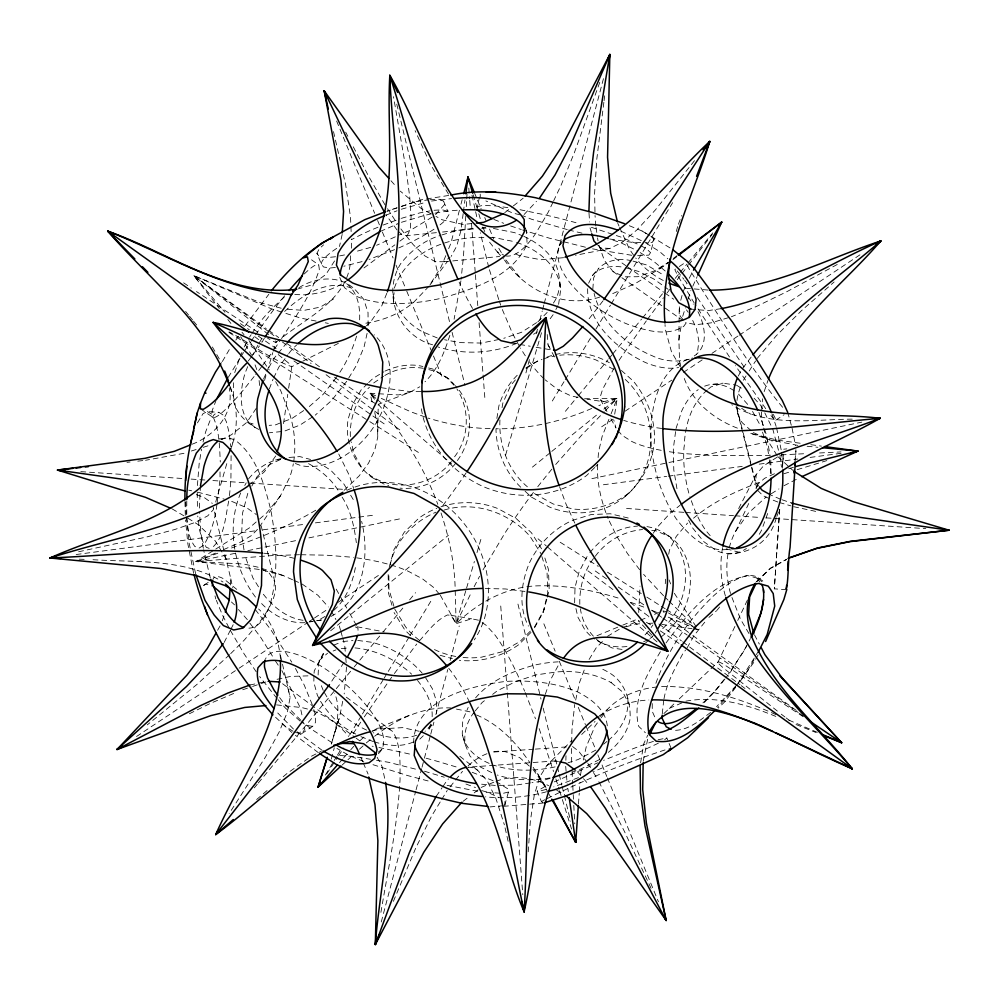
<?xml version="1.0" encoding="UTF-8"?>
<svg xmlns="http://www.w3.org/2000/svg" width="999" height="999" viewBox="0 0 999 999"><rect width="100%" height="100%" fill="white"/><g stroke="black" fill="none" stroke-linecap="round" stroke-linejoin="round"><path stroke-width="0.75" stroke-dasharray="5 3.75" d="M184.952 501.573L185.377 518.444M652.247 703.571L652.247 711.35L655.332 718.331M680.806 366.146L679.595 361.7L678.895 340.135L679.258 305.931L680.107 316.159L683.803 320.354M344.106 490.372L359.116 475.949L368.506 463.186L374.7 450.287L377.709 437.35L378.234 404.345L409.565 392.47L419.792 386.775M795.878 449.675L795.666 460.164M280.457 658.616C278.921 640.509 272.352 621.503 258.604 609.003M313.948 676.173L313.836 682.342L317.345 695.204L319.455 699.337M571.603 748.538L571.653 763.81M571.715 742.444L571.94 730.257L574.687 704.532M491.77 772.627L480.669 767.182L469.967 756.031L465.484 745.304C463.124 733.778 467.02 721.228 474.238 712.075M574.625 602.822L575.024 587.424L579.058 571.99L586.463 557.542A63.387 52.36 -57.6 0 1 588.985 553.908M197.203 492.607L197.465 510.052M197.39 485.551L199.201 463.261L201.498 449.3M565.871 760.301L565.996 755.719M794.954 460.564L795.953 451.048M464.972 743.98L462.262 733.903L462.749 720.104L468.181 707.429M350.374 436.638C349.513 418.506 356.069 399.662 369.468 387.175M186.788 500.824L186.763 514.885M758.516 485.889L755.793 482.642L756.168 474.562L763.436 465.946L777.846 456.73L783.328 454.27M318.119 674.999L318.681 663.261L324.475 652.297M199.375 508.091L200.374 487.387M579.82 604.333C579.32 587.624 583.903 570.541 594.368 557.38M786.413 589.697L774.325 588.836L779.62 509.715M638.698 612.499L640.022 586.176M432.604 344.78C398.301 335.489 382.217 294.443 400.262 264.385L400.499 263.911C410.739 250.811 424.338 240.135 440.459 235.477M465.771 215.909L463.486 256.156L461.076 279.32M466.296 206.618L466.645 200.424M466.733 198.876L466.995 194.243M393.444 303.234L394.068 292.657M342.17 234.44L339.473 246.516M587.662 288.736C586.888 322.689 617.057 349.213 645.604 362.6A65.597 37.625 39.6 0 0 678.633 367.507M662.262 713.786L663.736 700.212M782.429 468.156L783.366 454.408L782.604 466.433M779.72 509.39L774.325 588.836M528.221 851.822L530.332 821.078L534.278 795.192L539.835 776.735L546.928 765.396L571.853 740.396M761.575 412.038L761.176 417.919L763.336 426.61M761.688 410.564L762.512 398.788M346.528 666.932L344.193 693.943M578.471 803.945L579.245 793.218M579.358 791.683L580.019 782.479M580.569 774.812L581.743 767.344M592.832 289.048L593.656 277.872L598.413 268.594C606.718 260.215 619.03 258.042 630.307 260.464M230.369 585.027L230.831 578.858L213.461 507.904M200.324 408.741L211.726 416.533L212.188 410.601L216.159 400.137M597.539 464.897C596.765 483.329 601.386 501.56 608.116 518.606M598.114 457.592L598.576 451.76L602.185 436.313L610.539 415.209M665.259 583.728L665.646 579.208M413.611 742.944C413.898 699.275 471.116 685.689 505.531 681.443C529.882 680.007 554.632 682.342 577.322 691.77C591.133 698.813 605.519 709.29 607.317 725.911M783.728 449.2L786.8 448.876M314.061 673.251L314.273 670.866L323.276 653.383M229.483 495.629L230.919 479.92L231.106 453.996M460.914 280.869L454.108 319.205M350.574 255.819C351.723 297.864 308.566 316.308 280.731 338.686M351.398 248.189L351.461 238.961M774.487 473.726L764.597 478.309L757.841 484.14L757.205 489.91L762.874 495.591L769.605 498.701M603.871 102.323L596.765 159.403L594.592 193.344L595.017 214.086M604.058 100.787L604.832 94.605M463.186 213.499L461.001 230.132L456.843 245.804L451.198 256.406M463.386 211.988L464.985 199.887M523.801 236.326C537.225 242.482 549.575 251.873 556.156 265.434C560.963 277.722 561.163 292.545 553.121 303.484M675.599 431.605L673.326 448.563L673.788 469.867L677.359 491.096M233.354 382.729L233.541 401.111C236.85 414.91 248.788 425.149 261.164 430.494M216.945 504.345C215.172 518.618 211.276 532.754 203.833 545.104L199.101 548.114L194.842 546.49C188.586 538.024 187.537 527.372 186.338 517.257M558.616 304.333L560.739 289.335L559.752 280.17M283.529 423.613L287.762 394.38M288.649 388.236L291.758 366.695L289.161 363.524L276.486 353.122M228.709 501.098C225.299 516.97 224.812 537.037 211.676 548.176M342.732 701.248L339.51 717.319L331.306 744.03C336.251 727.959 341.496 709.315 334.565 693.194M678.895 340.135L681.505 323.788M614.697 414.173L617.232 398.339L583.99 398.763M496.865 418.419L498.913 405.819A81.244 75.537 51 0 1 519.93 372.727M640.609 762.761L643.831 743.581L647.764 735.152M499.937 419.955C498.588 444.605 508.141 470.679 527.372 486.788M502.06 407.667L502.847 403.059L510.826 385.239L515.784 379.445M380.906 912.362C388.336 868.206 397.714 824.2 400.062 779.37C399.875 763.361 401.323 746.078 392.932 731.705L344.568 695.866M663.998 698.763C666.845 682.754 675.024 668.231 682.667 654.033L685.551 650.087M668.706 554.245L669.467 549.999L676.348 536.288L687.562 523.064M280.519 655.619L290.135 697.302L287.337 712.187L279.133 732.092L265.347 757.205L229.171 813.586M562.062 240.859C553.109 252.934 559.777 268.544 567.457 279.42A74.675 34.94 31.2 0 0 627.809 324.3C645.342 330.407 666.495 337 683.641 326.448L688.286 320.005M217.133 502.984L220.042 479.183L220.005 469.555M643.194 761.325L647.814 738.423M583.341 760.027L586.213 746.865L595.042 726.061L600.312 718.955M575.674 700.062L579.645 682.167L585.139 667.644M367.108 333.329L364.086 346.865L356.256 365.622L347.552 379.97M356.593 336.151C352.16 350.549 345.729 364.485 336.738 376.76M378.409 753.721C388.923 743.718 381.493 728.234 375.462 717.894C361.65 696.877 342.545 679.869 321.466 666.37A73.938 28.384 39.6 0 0 265.597 658.803M534.527 627.797L543.044 612.599L547.752 593.144L547.077 572.976L541.858 556.505M543.044 612.599L546.99 598.713M547.352 597.215L549.188 589.672L548.476 569.48L544.068 555.419M203.059 442.07L205.632 431.893L209.865 420.991L214.385 414.348L218.856 412.325L222.977 414.947L226.473 421.953L229.146 432.792L230.831 446.703M269.33 388.961L273.014 379.308M234.728 372.639L239.698 357.842M459.428 210.227L450.899 243.244L448.064 250.125M460.976 204.221L462.15 199.725M331.318 759.078L334.29 747.789M476.898 209.715L479.458 196.94M381.256 921.965L415.696 791.245M416.096 789.747L421.64 768.706M422.04 767.207L424.013 759.69M424.413 758.191L430.357 735.651M430.744 734.153L433.916 722.127M435.889 714.622L447.764 669.542M450.149 660.526L459.253 625.961M525.936 372.889L529.907 357.804M536.276 333.666L537.462 329.133M539.847 320.08L542.232 311.026M542.632 309.515L543.831 304.995M544.218 303.484L604.258 75.624M504.695 805.406L508.441 792.045L508.154 789.06L498.376 782.941M637.624 255.707L648.826 255.132L650.549 252.635L654.095 239.186L650.799 236.438M247.802 493.319L242.545 513.161L241.633 534.915L244.393 552.31M680.756 300.312L682.991 291.895L686.763 283.728M676.323 231.481L677.859 225.712M389.173 567.507L393.993 549.55L404.283 532.192L418.918 518.131A80.969 77.298 16.4 0 1 436.863 508.279M390.184 564.959C394.992 540.934 413.823 521.528 435.976 512.175M215.684 502.06L227.672 460.576M231.531 447.24L232.817 442.794M478.471 620.192L471.553 618.781L456.131 623.676L466.121 589.61M466.558 588.136L474.388 561.475M476.985 552.597L480.906 539.26M505.606 455.082L542.432 329.608M264.523 380.469L266.696 373.151M267.133 371.69L272.777 352.635M273.214 351.173L275.824 342.382L279.508 339.61M334.952 732.342L339.51 717.319M682.679 316.358L685.414 307.742M688.149 299.126L690.883 290.509M676.011 428.534L681.718 411.026A85.265 48.402 82.5 0 1 698.226 389.647M449.862 335.302C444.543 352.01 437.912 369.405 425 381.768M222.302 620.779L224.775 613.511M764.148 391.633L767.981 380.382M335.389 267.507L329.832 268.007L323.514 266.97L321.316 264.023L316.933 253.309L319.218 248.863L323.589 244.83M545.304 694.317L550.187 680.456L559.677 662.837M599.775 82.33L574.375 152.635L560.951 185.527L553.621 200.899M767.669 513.486L761.675 529.957A85.265 48.402 82.5 0 1 757.779 536.638M776.335 517.807C770.379 540.634 751.785 553.546 728.758 553.758M776.885 516.346L778.521 511.95M430.656 724.013L428.159 730.644L432.754 723.413L425.062 731.33M678.408 224.251L681.705 215.534M655.893 683.341C667.469 650.536 687.574 621.091 712.437 596.903A87.625 31.069 -55.1 0 1 758.328 577.859L765.833 583.191M247.677 366.621L244.967 373.439A85.427 47.278 -53.2 0 0 247.764 421.054L256.993 429.333M251.361 357.305L258.291 344.48M611.101 413.811L617.232 398.339L603.721 401.71L587.025 399.213M386.8 293.294L381.568 306.268L369.792 323.077L366.346 325.849M445.804 255.632L441.271 266.633L429.782 284.965M240.26 356.481L241.945 352.422M295.479 732.492L301.536 733.728L304.782 729.482L304.383 723.688M393.406 901.348L415.709 848.126L431.605 816.046L440.971 800.699M394.343 288.124C406.73 251.423 449.625 235.876 485.514 237.475M692.769 286.326L697.177 276.561M197.44 422.889L203.059 413.623L207.38 411.588L218.856 412.325M689.273 278.271L692.719 271.516M263.636 378.771L266.184 373.276M268.743 367.794L273.589 358.853L286.263 343.506M729.233 547.877A80.257 64.71 66.6 0 1 735.676 531.218L748.713 503.521M755.881 488.299L757.841 484.14M717.806 662.574L735.077 626.098M737.737 620.491L748.376 598.039M273.664 377.947L278.858 367.083L287.899 354.782M552.959 202.285L548.289 212.075L536.438 232.305A81.456 29.483 -72.2 0 1 505.819 255.931M419.53 640.759C427.922 631.356 435.726 620.329 447.49 614.959L451.048 615.334L456.131 623.676L471.466 592.207M474.125 586.738L479.557 576.311M588.623 283.204L592.37 275.662L598.413 268.594M259.303 527.122L280.357 495.979L289.523 477.647A77.635 52.66 75.4 0 0 293.331 463.798M224.163 642.419L230.245 630.469M230.919 629.145L233.629 623.826M738.648 508.591L756.168 474.562M747.789 643.556L744.005 650.898L728.483 673.988M749.088 641.046L750.374 638.548M746.728 645.928L730.544 671.952L725.823 677.884M553.121 314.685L548.189 321.478M555.869 309.515L557.929 305.619M482.979 569.892L504.845 533.216A73.476 7.468 -54.2 0 1 535.014 490.322M240.684 492.907C226.249 527.01 233.479 568.144 255.669 597.34M244.181 347.015L248.876 338.361M251.81 486.101L256.968 476.798L269.318 464.735L281.531 459.016M758.104 654.894L754.345 661.6L739.272 682.579M534.502 626.947L544.43 609.278M687.125 647.876L694.205 635.314L705.906 620.766M217.595 630.257L220.579 625.012M244.743 485.502L246.241 482.867M228.259 377.372L240.622 357.118M222.377 361.488L230.17 348.114M264.298 338.324L262.025 342.22L252.285 334.802M614.323 367.669L602.672 389.148L600.461 396.178L600.849 400.337L607.317 412.2M754.008 659.815L748.014 669.979L736.588 685.514M756.343 654.607L757.717 652.297M259.066 343.169L262.962 336.663M655.269 633.054L656.867 630.381M653.321 533.204L656.331 528.234L670.616 512.749L680.044 505.294M346.753 381.281L331.518 400.549L315.234 415.159M325.349 775.087L333.416 761.8M334.215 760.476L336.638 756.48M337.437 755.157L340.671 749.837M349.538 735.214L361.638 715.272M362.45 713.948L383.416 679.382M384.215 678.059L387.45 672.739M388.249 671.415L409.215 636.85M410.027 635.514L432.604 598.301M552.31 400.999L564.423 381.031M565.234 379.695L591.071 337.1M595.916 329.108L610.464 305.157M611.263 303.821L672.639 202.66M589.098 659.477L596.066 648.014L604.308 639.547M457.392 460.514C473.476 439.023 474.425 405.606 455.344 385.689M441.758 799.412L447.215 790.459M754.27 658.079L737.924 683.316M454.582 456.78C469.43 437.312 470.054 409.228 456.843 388.823M344.093 662.287L330.332 683.316M242.07 354.82L243.519 352.522M746.003 375.961L744.417 378.459A82.954 45.454 -35.7 0 0 742.906 381.406M749.2 370.966L755.581 360.976M334.565 260.951L325.949 274.388L311.401 285.077L298.251 288.848M660.351 651.735C647.402 673.813 631.643 699.962 638.761 726.41L645.366 732.754M666.046 642.931C686.825 614.909 711.5 582.941 747.539 575.536L756.93 578.059L761.912 581.643M235.826 340.11L238.361 336.201M245.13 325.761L268.831 294.28M619.005 360.339L646.328 320.891M326.648 774.038L337.762 757.105M338.624 755.806L343.756 747.989M353.171 733.666L360.864 721.952M249.55 337.125L251.124 334.74M251.91 333.541C261.089 318.781 273.551 306.493 286.526 295.067M256.268 408.304L246.716 422.465L231.493 434.715L221.741 439.523M364.26 716.945L388.249 682.092M274.513 348.938L280.632 339.935M281.506 338.649C295.754 316.633 311.301 294.643 319.343 269.443L318.718 264.922L309.952 258.679M436.238 796.328L442.107 787.699M442.944 786.463L446.291 781.53A90.522 36.151 -79.1 0 1 448.464 778.933M244.967 350.237L250.212 342.545M251.086 341.258L254.583 336.139M255.457 334.852L271.653 312.412A92.944 11.901 -55.1 0 1 284.877 295.579M735.676 531.218L748.239 513.261L766.121 497.002M389.111 680.856L391.72 677.147M275.761 455.919L264.423 471.753L250.749 483.653M492.632 694.38L497.277 690.796L515.609 681.63L535.851 674.912L556.955 671.927C575.586 670.441 594.692 673.314 611.076 682.567L611.4 682.117M301.536 733.728L312.65 726.373L315.572 722.339L315.035 713.611L313.624 708.99M647.24 319.63L663.461 297.764M261.763 366.508L255.707 374.525M262.687 365.259L272.752 351.511M288.761 353.609L290.484 351.261A76.935 56.119 -57.6 0 1 296.728 344.867M394.368 673.526L416.758 644.018M602.934 300.924L587.762 320.492M735.726 686.688L717.632 707.517M248.314 360.951L252.023 355.969M252.947 354.72L259.415 346.004M601.186 717.781L607.33 709.502A79.995 60.889 7.8 0 1 657.292 686.95M429.895 285.027L447.49 261.376M667.057 292.994L671.54 287.038M742.869 368.094L751.972 356.019M735.676 687.362L724.862 701.71L718.318 708.104M677.21 279.683L680.993 274.787M681.942 273.564L687.624 266.209M688.573 264.985L712.225 234.365M336.438 377.36L323.226 394.293L307.567 408.042M254.096 376.536L244.031 389.21A92.944 11.901 -55.1 0 1 211.726 416.533M694.505 160.677L655.307 210.015L637.1 229.745L621.977 242.47L609.827 248.451L575.511 255.307M716.995 610.289L719.592 607.03M724.887 679.083L715.621 690.734L700.749 706.156M450.087 786.875L462.5 771.328M723.888 679.745L716.52 688.96A87.625 31.069 -55.1 0 1 701.348 704.295M280.357 495.979L266.833 512.799L257.38 520.941M551.848 469.155L541.358 482.117A73.476 7.468 -54.2 0 0 535.939 489.11M595.292 556.243C606.393 541.133 623.826 531.106 642.569 529.57M254.308 787.861L257.267 784.265M258.266 783.066L353.234 668.106M354.233 666.907L381.93 633.378M382.917 632.18L403.696 607.03M409.627 599.85L415.572 592.657M565.397 411.301L577.26 396.928M578.259 395.741L607.929 359.815M608.915 358.616L611.888 355.02M612.874 353.833L641.57 319.106M642.557 317.907L663.324 292.757M675.199 278.396L679.158 273.601M680.144 272.402L687.075 264.023M688.061 262.824L712.786 232.892M475.561 697.914C490.159 680.544 512.137 671.328 533.541 665.359A84.778 51.886 -13.6 0 1 559.09 661.813M757.167 358.479L776.161 335.901L801.448 310.689L834.103 281.993M555.694 464.485L582.504 434.228L604.208 411.8M475.237 710.913L482.18 702.447L486.825 698.863M339.498 762.624L342.557 759.14M343.581 757.966L349.687 750.986M350.711 749.824L353.771 746.34M736.275 685.414L716.583 706.705M559.203 245.791L562.312 242.37M525.087 491.221L531.568 497.19L549.712 507.142A81.244 75.537 51 0 0 625.399 496.316C660.801 466.82 658.154 407.53 623.95 378.309M333.791 610.327C347.003 598.688 352.997 581.505 355.956 564.597M625.399 496.316C641.645 481.968 652.959 462.462 654.407 440.547C655.332 418.881 646.94 397.952 633.491 381.293L621.415 370.492M524.125 214.498L536.488 201.323M537.749 321.99L547.165 312.437M428.971 286.263L413.986 301.973A77.885 56.231 -7.9 0 1 364.123 323.451M423.326 735.701L419.817 739.135M257.48 529.383L251.548 535.501L239.535 542.732L224.063 549.4M605.294 410.676L617.232 398.339L598.813 405.644M451.461 461.538C432.367 486.014 394.405 493.119 368.993 474.55L371.853 477.372L385.09 484.69L388.698 485.526M435.552 214.66L444.73 204.37L443.544 201.111L438.936 199.238L429.657 199.738M530.319 631.156L520.029 641.47L501.985 651.785L481.605 657.155A80.969 77.298 16.4 0 1 461.825 657.354M530.981 632.417L518.756 644.655C501.548 656.917 480.357 662.574 459.34 660.289M248.589 478.821C256.868 468.568 268.256 461.313 281.156 458.566M229.645 654.682L196.791 684.552L147.265 724.874M230.707 653.633L244.405 639.959L260.015 621.465A80.519 30.919 -38.9 0 0 274.725 581.43L260.439 522.852M373.726 382.942L383.529 376.273M594.78 467.47L586.55 475.574A101.686 94.306 16.4 0 1 485.664 487.599C453.284 474.163 427.897 445.329 421.653 410.477L421.603 407.417M595.816 466.458L597.864 464.423M663.935 713.548L674.812 703.084M645.529 643.069L653.346 635.476M581.68 734.477L595.067 721.44M599.525 717.095L607.33 709.502M756.855 581.668L770.404 568.481L786.375 559.602M367.607 383.616L361.176 389.86L352.847 404.021L348.201 418.768C344.33 440.934 353.808 463.923 371.853 477.372M368.681 382.567L372.977 378.409L383.866 371.778M756.156 581.93L770.291 568.256L786.675 559.215M679.283 698.838L718.368 661.688M342.195 764.997L346.778 760.788M347.927 759.74L353.671 754.482M359.415 749.225L365.147 743.98M366.296 742.919L373.414 737.15M360.152 740.521L365.459 735.676M608.354 752.372C618.856 743.543 627.822 732.342 630.157 718.443C630.581 700.986 625.324 682.255 609.353 672.827A84.778 51.886 -13.6 0 0 599.862 668.044M284.615 311.463C302.647 294.293 330.694 276.698 355.494 290.022L363.761 299.363L368.032 312.612L368.107 327.347M708.928 617.407L716.495 610.801M319.006 660.739L327.547 653.221M256.194 521.965L249.113 528.071L215.397 549.288M707.354 389.972C691.345 403.359 684.74 425.749 684.278 446.141L684.015 447.227C682.816 463.486 685.064 479.782 689.435 495.354M708.528 388.961L710.876 386.938L723.039 383.191L736.413 385.164M256.656 799.512L269.518 788.486M276.536 782.479L287.05 773.463L311.476 756.218L321.191 751.285M664.635 739.797L666.82 737.974L668.518 742.045M654.095 239.186L652.135 242.57L645.142 242.657M603.621 744.168L607.005 741.408M608.129 740.484C621.478 729.707 630.943 712.299 627.172 694.842M378.146 752.297L382.142 749.05M693.531 518.194C713.498 501.173 737.899 490.297 762.312 481.256M330.632 630.781L448.439 535.239M532.417 467.12L550.586 452.385M551.798 451.398L599.05 413.074M603.896 409.14L617.232 398.339M661.188 636.912L667.906 631.48L678.758 618.643C697.24 592.07 694.667 549.4 664.035 532.991M504.745 212.662L512.1 206.905M513.324 205.944L523.126 198.252M440.297 595.167L456.131 623.676C479.208 601.423 508.878 585.439 541.57 585.801C568.443 585.352 594.992 590.846 620.566 598.751M672.939 259.665L677.809 255.919M675.536 269.056L674.812 269.605L677.497 275.175L694.293 303.109M463.124 801.285L469.28 796.603M474.2 792.856L481.58 787.237L494.517 781.93M612.737 293.606L635.626 283.354L659.715 268.706L668.393 262.175M673.351 258.454L677.06 255.657M363.961 267.957L394.867 244.855M399.825 241.159L407.242 235.614L410.239 229.583L411.101 216.733L409.727 196.791L406.069 169.48L393.494 96.666M400.874 228.921L413.274 244.73L425.075 256.031L435.327 261.663L444.031 261.738L450 257.292M710.614 712.449C699.487 720.641 688.049 730.719 673.326 730.356M374.637 736.275C396.166 719.218 422.627 706.655 450.636 707.941M542.944 802.697L541.408 801.573L537.125 791.096L547.502 785.077M659.715 268.706L668.119 263.037M208.217 582.38L202.185 586.425L205.719 584.115L211.988 586.001M679.32 266.521L686.875 261.451M136.538 736.488L237.824 669.055M239.123 668.194L307.942 622.365M309.24 621.503L313.137 618.905M314.435 618.044L328.721 608.528M337.812 602.484L380.656 573.95M601.648 426.81L613.336 419.031M625.024 411.251L671.753 380.144M683.428 372.365L702.909 359.403M711.987 353.346L737.949 336.064M739.248 335.202L861.275 253.958M526.223 368.494L539.984 359.39M694.243 355.956C709.627 345.879 704.757 323.726 697.09 310.027M775.836 420.142L784.14 414.66M303.696 410.577L291.671 418.656L282.779 421.878M312.749 416.77L299.975 425.062L284.053 431.293L269.393 432.779M547.29 798.563C585.277 779.37 625.162 762.961 665.546 749.75M315.771 510.214C288.274 526.86 258.004 538.111 228.009 549.313M292.595 579.757L283.042 575.486L260.864 569.655L195.954 561.538L214.098 550.112M771.24 493.781L778.92 488.936M784.04 485.714L798.975 477.997M628.696 493.131C612.924 505.407 592.907 511.113 573.014 509.003L553.246 504.02L535.239 494.068L531.868 490.946M333.529 298.976L320.404 307.093L303.896 310.402L285.614 309.091M533.603 334.265L537.387 331.93M432.192 217.083L410.726 230.145L399.175 234.965M607.404 636.363L620.729 628.371M385.077 371.041C396.665 365.884 410.389 363.236 422.864 366.496M384.802 375.512C396.466 368.456 411.213 365.959 424.563 368.531M372.54 731.143L377.347 728.283L411.026 714.585M670.416 261.363L653.508 271.266L637.599 276.723L624.05 276.823L612.961 271.441L604.407 260.489L598.95 245.242M599.637 759.49L580.444 769.193L572.327 772.127M298.926 287.712C316.109 276.798 340.197 274.613 355.494 290.022M325.012 616.458L317.42 620.729L321.653 619.992M330.944 616.445C364.373 599.213 369.792 554.632 361.638 521.378M541.408 801.573L544.717 799.737M536.588 322.627L521.453 332.317L503.783 338.311M658.329 743.231L633.603 754.769L593.518 771.64M837.237 264.485L786.912 291.658L756.618 306.393L731.38 316.77M595.941 750.049L578.159 759.502L567.981 762.811M546.928 765.396L555.569 760.901L558.466 761.525M301.361 361.888L291.758 366.695C269.343 358.703 250.137 342.819 229.046 331.868M302.734 361.201L338.386 343.356M189.373 713.748L210.24 703.446L237.075 692.032M554.233 781.88L597.727 762.836M416.633 735.202C402.622 740.309 386.838 737.774 373.127 732.704M413.286 742.02C401.298 747.414 387.25 745.566 374.975 742.12M669.23 708.378L684.502 701.748M380.282 231.406L397.19 224.126M283.042 575.486L258.903 567.395L243.806 564.023L195.954 561.538L215.634 553.046M279.957 423.064L275.724 424.837L269.168 425.362M377.984 227.223L370.142 230.494A68.869 13.661 -22.4 0 0 351.486 239.635M383.204 225.037L399.925 218.856M394.593 249.65L369.031 259.453M398.713 247.939L399.712 247.527A68.869 13.661 -22.4 0 0 435.626 228.097M622.127 627.784L639.035 620.779M640.446 620.204L648.9 616.695M654.532 614.36L658.766 612.612M596.952 635.726L621.241 625.749M622.677 625.162L638.386 618.693M495.954 781.343C512.774 774.675 532.879 777.309 548.651 785.701M192.158 444.205C214.423 435.864 234.827 413.486 229.233 388.299M386.089 215.11L397.053 210.777M591.733 408.441C561.738 421.528 529.145 429.145 496.328 428.771M333.516 645.192L341.458 642.057M333.142 651.011L335.951 649.899M578.496 777.609L553.771 786.862M441.895 234.927L457.055 230.419L474.05 228.346M299.5 554.707L270.841 555.681L195.954 561.538L217.807 553.196M395.292 236.825L376.586 245.304M516.77 343.294C492.057 353.733 463.511 354.92 437.962 346.953M401.336 218.356L419.667 212.924L430.057 210.864M370.741 247.365L355.856 251.548M401.336 209.241L425.849 202.273M653.433 741.358L648.064 743.169A70.192 3.309 -22.4 0 0 603.621 760.376M396.953 207.817L387.063 211.164L397.015 207.904M242.732 689.747L251.174 686.912M252.585 686.438L259.628 684.065M261.039 683.591L266.671 681.705M401.248 206.506L415.122 201.923M545.966 789.435L538.361 791.52L537.125 791.096M401.336 206.381L421.753 199.688L449.338 195.354M546.89 357.167C567.032 349.413 590.771 351.91 609.34 362.724M788.698 468.768L795.803 466.496M191.358 451.011L197.265 449.163M203.184 447.315L210.577 445.017M783.815 473.776L791.233 471.503M797.152 469.692L826.81 460.614M728.496 317.645L711.201 322.852L695.978 324.725L685.639 322.452M549.962 778.383L539.522 781.53L531.967 782.667M401.423 222.302L424.563 215.397A96.341 42.233 -13.6 0 1 433.454 213.474M362.1 261.588L343.856 266.233M372.078 731.143L379.47 728.983L402.56 727.634L419.168 731.268M546.515 791.757C526.823 797.277 505.831 798.9 485.502 796.852M626.248 626.773L635.901 623.988L642.057 623.688M658.154 739.747L666.82 737.974M599.787 297.078C563.711 309.153 525.037 290.459 504.495 260.052M443.943 510.127C474.6 500.524 509.265 512.549 530.094 536.413L541.021 553.708M508.441 792.045L502.747 793.418L483.778 792.032M489.872 806.942L503.396 805.718M543.319 803.021L499.5 806.655M476.873 206.756L482.817 205.419L494.493 205.844L509.69 207.854M409.565 392.47L398.551 394.93L370.017 393.244L372.902 405.132M431.493 201.049L451.548 198.589M78.621 551.76L146.516 537.012L174.525 529.595L194.855 522.539L207.78 515.834L213.536 509.465L212.637 504.907M249.962 685.014L257.267 683.441M258.729 683.129L267.482 681.256M277.048 679.32L290.484 676.448L308.541 675.836M195.954 561.538L235.639 553.221M247.852 550.661L296.703 540.434M308.916 537.887L400.524 518.706M591.895 478.633L861.8 422.127M339.623 255.919L345.517 254.72M499.038 339.448L481.431 343.069L460.239 342.607L444.543 339.76M183.966 453.321L145.517 460.277M550.087 777.921C532.629 780.756 514.235 780.669 497.315 775.037M689.347 359.178C676.86 362.487 663.673 361.376 651.972 355.656C625.262 344.455 601.136 322.165 594.093 293.394M310.177 621.69L313.436 621.191M316.446 620.729L320.954 620.029M309.315 621.99L312.312 621.528M304.832 622.689C287.762 623.626 271.253 614.485 260.077 601.885M721.166 308.629L708.166 310.614L697.327 309.665M727.584 549.388C705.744 552.497 687.861 534.278 675.799 518.219C661.887 496.515 654.058 471.628 651.286 446.078C649.113 413.848 655.519 366.571 692.707 358.017M530.457 782.891L515.347 785.164L496.853 785.414M415.996 201.636L428.309 199.85M76.186 554.52L256.755 530.631M262.924 529.82L304.595 524.3M315.397 522.877L375.587 514.91M603.396 484.765L666.645 476.398M668.194 476.186L742.232 466.396M759.203 464.148L797.776 459.041M810.114 457.417L842.507 453.121M377.347 728.283L386.176 727.235L392.932 731.705M219.056 438.948L226.273 438.149M712.886 384.315L723.039 383.191M126.985 462.337L130.07 462M137.787 461.138L143.968 460.452M685.901 701.148C717.757 695.204 749.737 705.506 778.895 717.682M471.953 223.539L463.236 224.438L442.582 219.917L436.014 216.433M436.426 232.655L407.242 235.614L402.135 235.015L398.052 230.981M442.569 232.03L476.373 228.596M482.517 227.972L485.589 227.66M444.031 261.738L499.637 256.518M342.782 641.52L352.984 640.559M341.296 648.576L349.65 647.802M563.573 257.68L540.821 259.752L519.043 255.544L512.499 252.26M288.973 457.467L299.787 456.593L310.577 459.478M275.587 459.927L280.444 459.565M555.569 760.901L467.932 767.22A90.522 36.151 -79.1 0 1 477.872 770.479L487.262 780.981L496.091 798.988L504.383 824.862M533.791 749.225L491.958 752.16A81.993 46.628 -69.9 0 1 506.081 751.91L519.767 757.679L531.88 768.343M535.352 749.113L566.333 746.94M434.028 210.277L442.232 209.815L447.764 211.288L448.988 214.648L445.891 219.618A68.869 13.661 -22.4 0 1 440.022 224.887M781.131 454.87L807.242 453.583M819.53 452.972L841.033 451.91M648.201 623.388L652.822 623.164M852.247 419.143C812.187 419.368 767.657 427.747 731.78 404.695M481.543 228.184L486.038 228.097M770.379 455.394L709.377 455.369L684.215 453.583A76.299 19.243 3.1 0 1 667.17 451.386M495.304 785.439L479.22 783.99M335.539 256.755L325.624 257.73L319.33 256.755L316.933 253.309M421.054 391.483L409.215 391.458L382.28 387.862M490.109 237.525L494.18 237.562L515.347 241.87M300.974 554.732L326.124 555.182L350.499 557.105A74.913 21.716 7.3 0 1 353.434 557.442M485.152 588.511L505.382 588.96L528.783 591.92M490.159 428.621C469.093 428.296 448.226 424.2 428.096 418.094M640.659 242.62L632.255 242.37L609.515 238.961L620.804 242.72L637.624 250.924M294.755 294.53L304.033 294.842A91.496 78.534 26.9 0 0 347.877 279.982M79.158 559.165L86.851 559.465M93.007 559.715C136.438 562.537 184.303 558.266 223.002 582.042M597.689 244.955L600.511 247.914L609.827 248.451M631.805 255.307L592.594 248.876M80.807 471.64L183.379 478.571M191.146 479.095L206.681 480.132M212.899 480.556L248.639 482.967M250.2 483.079L346.541 489.572M626.56 508.466L683.928 512.337M685.476 512.437L733.541 515.684M735.089 515.784L759.902 517.457M766.096 517.869L925.798 528.646M263.686 553.221L266.721 553.458A96.628 30.619 -0.4 0 1 298.014 559.353M707.891 290.047L686.575 288.324A86.139 84.565 -31.7 0 1 683.566 287.724M691.133 309.128L695.779 309.528M797.901 445.392L769.879 439.922L747.439 432.205M807.13 446.278L817.906 447.29M651.735 530.444L656.306 530.881L669.018 536.426M276.548 704.894L301.373 707.517A84.603 82.63 79.8 0 1 311.488 710.326M340.047 755.519L352.347 756.368L370.479 759.277M357.717 640.434L371.153 642.195A65.022 41.521 31.2 0 1 422.19 673.226M477.772 791.245L445.691 785.077M800.162 443.231L777.347 440.122L750.311 433.366M810.801 444.68L821.44 446.116M661.862 624.437L692.007 628.708M693.518 628.92L698.039 629.557L694.705 626.286M354.982 647.914C376.236 649.837 396.153 659.752 411.638 674.2M622.015 649.412L612.062 647.939L597.24 640.559A63.387 52.36 -57.6 0 0 629.795 646.103M376.473 760.276L388.461 762.274L417.207 769.555M451.048 615.334L471.553 618.781M312.65 726.373L306.343 725.299L301.386 721.965M510.901 342.894L518.319 344.18M519.805 344.443L530.207 346.241M536.138 347.277L550.998 349.85L548.014 344.792L546.977 331.218M582.005 233.142L568.693 230.032M520.042 209.715L541.745 214.198A71.416 8.729 14.8 0 1 578.483 223.439M357.068 626.798L384.278 631.88M316.146 321.066L300.924 318.182L283.216 312.55M325.274 322.802L328.321 323.389M493.406 228.446L514.497 232.617L522.465 235.801M372.14 746.191L373.239 746.403M378.921 747.502L400.874 752.085A70.23 8.317 14.8 0 1 411.713 754.57M303.109 620.279C286.276 618.119 272.24 606.081 262.362 592.956M456.456 709.103L469.567 711.738L475.174 714.36M793.668 506.693L816.058 511.451M578.059 397.427L570.629 395.754L557.642 389.46L545.142 379.82M188.699 490.147L191.658 490.809M197.565 492.145L224.238 499.125M585.451 247.228L549.25 238.137L522.689 230.007M424.488 771.228L444.293 777.222M628.246 518.019L610.202 513.748L591.008 514.585L572.04 520.541A78.122 68.794 -49.1 0 0 529.245 563.324L529.183 563.448C521.053 583.104 518.331 606.718 528.446 626.123M633.029 261.114L646.803 265.01L664.41 275.612M519.967 214.797L512.624 213.037L485.889 200.924M428.858 369.63L436.014 371.453L449.1 379.121L454.295 384.603M428.583 367.969L432.879 369.068L449.1 379.121M281.231 308.229L261.151 302.947L193.856 275.674L219.355 308.541M428.121 780.956L407.679 775.586L372.09 764.41M726.261 548.813L738.923 552.197M248.364 422.589L256.593 424.95M665.809 611.613L662.986 610.864L664.223 612.862M440.109 655.307L452.397 658.653M481.718 790.596L487.387 792.195L498.726 797.477M625.898 267.782L639.048 271.591L653.97 279.096L668.119 289.335M777.859 502.047L770.941 499.325M779.295 502.46L790.796 505.844M465.934 784.028L475.524 787.574M456.106 766.907L446.965 764.198A70.23 8.317 14.8 0 0 423.326 757.479M591.371 227.31L620.691 236.988L638.124 244.318M567.282 229.595L531.543 219.243L522.877 215.734M281.743 312.088L271.416 308.803L193.856 275.674L224.95 312.237M620.866 231.194L641.982 240.946M472.177 772.277L497.102 782.342M510.651 225.949L521.303 229.545M780.581 499.25L771.178 495.204M781.967 499.725L791.67 503.071M630.844 602.372L645.429 607.679M373.576 741.708L360.914 736.65M649.575 235.439L642.095 231.006L624.225 223.589M425.212 417.045L410.801 411.8L381.268 398.364M196.391 494.617L204.358 497.614L212.337 503.396M209.153 548.389L206.318 547.315L202.597 541.071L199.663 530.544L197.727 516.008M295.367 463.511L300.924 465.646A76.935 56.119 -57.6 0 0 376.436 422.664C391.645 396.628 398.414 357.467 374.2 334.765M493.831 219.43L503.708 223.301M796.016 724.525L815.971 732.492M363.798 761.488L349.575 755.781L336.925 748.401M737.424 428.134C713.686 419.18 691.545 401.236 683.616 376.511M652.547 610.639L658.229 613.011M668.181 617.145L692.344 627.197M693.768 627.784L698.039 629.557L694.093 627.06M437.287 337.949L422.202 331.656C407.692 323.589 396.079 310.414 393.019 293.781M611.076 682.567L622.827 692.145L629.27 704.532M775.961 714.61C741.033 698.913 703.671 686.513 665.009 686.488A79.995 60.889 7.8 0 0 658.841 686.8M788.81 720.117L817.369 732.354M231.681 501.361L246.79 507.817L256.219 514.497M172.115 508.878L186.563 517.37M516.62 242.432C537.874 249.388 558.603 265.622 560.739 289.335M753.371 432.617L769.879 439.922M293.956 580.369L299.4 582.804M375.649 395.804L370.017 393.244L374.662 399.363M476.585 715.009C498.901 724.325 516.246 742.719 529.695 762.387M489.585 242.195L497.277 251.898L503.384 254.782M600.849 400.337L603.721 401.71M355.756 734.053C340.709 727.16 328.821 714.56 320.155 700.711M668.493 612.974L695.354 628.034M355.369 626.91L357.992 628.259L358.092 634.165M293.057 731.256L285.627 726.573L273.701 715.559M640.834 245.742L646.278 248.601L650.549 252.635M366.596 730.094C349.063 721.915 332.892 709.115 323.951 691.67M430.769 213.661L421.578 208.791L400.262 191.121M613.673 369.38L596.153 360.027A81.244 75.537 51 0 0 559.765 355.219M375.424 403.571L360.227 394.617L332.043 375.574M332.068 742.732L310.764 728.783L302.06 721.315M261.501 568.831L269.28 573.176L274.725 581.43M556.693 790.209L564.747 794.717M646.39 622.29L653.87 626.735M645.953 243.119L659.515 251.461L667.832 258.816M650.824 236.176L670.966 248.464M642.095 231.006L647.152 234.153M187.862 518.181L198.214 524.65L215.309 540.958L226.199 559.04M316.945 461.6L330.819 470.292L343.993 484.178L347.065 489.285M736.987 385.464L742.956 389.223M228.983 332.455L368.519 420.829M369.83 421.665L418.531 452.51M560.202 542.257L598.276 566.371M607.454 572.19L641.595 593.806M646.84 597.127L659.964 605.444M661.276 606.281L665.222 608.766M666.533 609.602L692.782 626.236M257.804 332.13L196.453 291.558M660.289 630.869L680.007 644.118M741.658 408.329L750.736 414.185M640.197 252.585L653.546 261.214L665.209 271.004M308.554 463.636C321.016 470.392 332.292 479.92 339.273 492.395M482.205 622.664L485.939 625.137L493.931 633.728A75.799 14.248 67.7 0 1 520.629 681.605L524.612 691.158M322.165 750.336L294.63 729.969M300.137 721.128L285.264 707.904L278.009 699.612M803.221 716.708L724.525 664.859A87.512 3.821 35.9 0 0 722.989 667.644L780.044 713.224M183.616 282.829L191.333 288.087M240.384 323.614L249.313 329.832M258.242 336.064L276.099 348.501M293.943 360.951L387.038 425.849M595.267 570.991L606.755 579.008M618.244 587.012L643.768 604.807M651.435 610.152L656.543 613.711M657.817 614.597L661.65 617.27M662.924 618.156L687.175 635.064M688.448 635.963L798.238 712.487M799.525 713.386L803.346 716.058M600.511 247.914L625.761 265.609M627.022 266.496L663.636 292.158M664.897 293.044L673.738 299.238M612.961 271.441L620.604 276.81M621.89 277.71L663.96 307.242M665.234 308.142L683.091 320.667M282.605 683.741L354.895 737.237M318.331 752.647L295.379 735.301M319.455 366.72L286.201 342.982M796.103 710.301L689.71 633.329M302.135 584.028L317.957 595.304L328.321 606.967M268.743 330.357L278.721 337.575M268.606 334.59L193.856 275.674L266.258 328.559M356.144 738.161L359.877 740.946M782.604 407.28C753.059 371.665 728.895 331.318 703.733 292.382L688.486 267.819L686.713 263.099M193.856 275.674L268.706 331.73M269.955 332.667L276.186 337.337M282.417 342.008L311.114 363.499M326.086 374.712L373.476 410.214M374.725 411.151L402.172 431.705M587.899 570.804L615.322 591.346M630.282 602.559L650.237 617.494M658.965 624.025L681.405 640.834M682.654 641.77L739.997 684.727M741.246 685.664L744.979 688.461M688.548 632.442L669.617 617.682M781.268 714.173L784.939 716.995M786.163 717.931L789.834 720.754M572.527 746.503L578.771 751.323L587.037 762.112M459.827 756.243L477.872 770.479M293.481 729.07L276.86 712.075M300.974 720.379L284.066 703.483L278.696 696.353M375.849 398.301L370.017 393.244L376.96 401.548M377.023 399.313L451.698 463.998M538.049 538.798L546.303 545.941M547.477 546.965L658.316 642.981M751.173 430.669L742.407 422.877A82.954 45.454 -35.7 0 1 736.75 406.468M777.896 456.693L789.335 467.145M790.484 468.194L792.769 470.279M207.38 411.588L211.838 414.235C219.48 428.896 219.505 445.841 220.28 462.013M231.418 601.972L234.578 604.882M282.355 723.776L291.845 732.492M520.766 487.237C504.994 472.227 496.328 450.374 495.966 428.696M410.364 635.389L404.945 630.157L394.081 612.537M599.862 642.082C589.285 633.978 582.167 621.977 580.419 608.766M663.573 595.766L643.606 574.363M664.685 596.853L668.019 600.124M669.13 601.211L693.593 625.199M397.028 229.97L385.814 214.585M236.738 589.373L224.038 579.07A89.323 17.982 56.3 0 0 213.049 579.145M754.095 398.189L760.701 405.407L764.073 411.488M651.748 635.039L638.498 620.729M247.34 619.63L238.399 609.502M454.12 385.377L445.779 376.598M417.507 680.419C425.836 690.671 433.042 703.733 432.117 717.344M390.984 180.744L396.141 186.513M677.197 270.916L683.953 279.295M747.652 404.37L738.573 394.168A85.265 48.402 82.5 0 0 736.088 392.17M497.277 251.898L503.459 258.891M577.41 771.74L582.479 777.534M583.503 778.683L588.573 784.49M276.985 698.438L259.64 676.56M346.653 283.679C358.179 292.819 360.289 307.492 359.578 321.278M439.36 594.068L433.728 587.537L422.527 578.871L408.554 571.416A74.913 21.716 7.3 0 0 354.907 557.629M255.282 609.552L270.891 629.82L291.783 662.187M242.008 332.292L244.006 334.653M519.942 277.522L504.782 258.541M710.177 535.639C700.112 524.787 694.667 510.576 689.922 496.765M617.931 430.394L621.878 435.177L631.643 441.383A76.299 19.243 3.1 0 0 662.824 450.636M448.501 194.106L430.669 164.685L415.109 130.682M185.614 311.438L188.574 315.06M189.56 316.271L192.507 319.905M193.494 321.116L198.426 327.16M227.847 319.493L231.631 324.363M684.74 280.332L687.125 283.441M378.384 404.258C402.759 434.565 424.463 467.582 437.799 504.32M639.61 569.68L627.447 553.521L616.608 536.038L608.778 519.955M765.758 408.716L735.339 365.634M532.979 769.305L547.19 789.322M688.011 296.953L693.294 304.195M686.488 309.89L688.199 312.262M249.85 623.164L260.377 636.838L274.288 659.103M249.026 340.547L269.243 369.967M756.93 578.059L761.475 584.515M533.179 767.332L545.729 786.613M697.339 297.627L744.068 366.945M729.482 356.993L695.104 304.383M256.194 671.753L244.318 654.22L230.27 630.244M275.462 661.026L278.684 665.809M281.893 670.591L300.412 707.991L302.397 716.92M758.328 577.859L760.064 580.481M674.325 593.281L696.34 626.972M387.525 208.704L397.44 223.901M342.108 497.14C350.911 510.651 354.283 526.898 356.343 542.694M541.57 548.776L531.406 532.742L516.258 518.606L497.964 508.603A80.969 77.298 16.4 0 0 441.009 506.78M777.11 455.457L766.221 438.199L763.698 428.059M258.516 586.825L252.834 577.784L244.88 555.332M212.387 346.99L221.353 362.475M425.586 677.734L432.48 688.935L436.513 701.448L436.638 713.211M587.837 763.411L592.619 771.191M593.406 772.489L597.39 778.983M394.755 609.115L405.644 626.91A80.969 77.298 16.4 0 0 419.742 640.596M350.649 495.229L354.483 501.585M748.975 633.553L740.596 619.355L730.968 594.992M240.722 336.725L251.536 355.132M680.307 366.983L671.465 351.76L665.272 329.195L665.034 324.563M498.813 248.264L504.033 257.255M323.201 690.371L320.504 683.516M385.04 204.907L368.656 176.336L352.147 144.593M773.089 414.135L774.1 415.934A91.121 3.447 56.3 0 1 769.105 413.174M336.238 589.16L339.985 595.904M340.734 597.252L346.74 608.041M349.737 613.423L356.493 625.561M752.547 411.413L760.077 425M537.537 773.501L547.265 791.033M548.014 792.382L551.011 797.789M275.712 381.643L280.731 390.709L289.81 414.285A77.635 52.66 75.4 0 1 293.581 462.325M361.188 466.658L353.821 453.246L351.211 441.945M610.913 418.781L615.958 428.009L613.773 419.942M598.851 781.693L624.387 831.33L651.136 888.448M331.081 610.576L335.889 619.542M764.797 412.849L772.864 429.37L779.582 454.32M548.014 344.792L555.956 359.765M377.147 757.267L382.005 766.408L385.264 780.931M295.479 668.481L304.233 685.064L312.375 704.944M754.457 634.815L759.34 644.093M688.586 520.079L692.794 528.159L703.746 541.62L715.996 550.387A85.265 48.402 82.5 0 0 746.403 548.501M345.691 132.18L347.852 136.314M228.983 627.734L222.477 615.134L216.358 600.349M338.736 453.996L349.45 475.649L353.634 488.474M692.682 320.404L696.415 328.434L698.913 341.071L697.514 351.998A65.597 37.625 39.6 0 1 696.415 354.682M339.76 277.51L344.505 287.7L355.494 295.816A96.341 42.233 -13.6 0 0 442.857 297.877C474.488 288.574 512.362 276.548 527.11 244.168L526.436 229.895M574.837 523.151L566.058 504.158L559.552 486.65M617.769 223.326L619.005 226.061M619.617 227.435L628.895 247.964A86.139 84.565 -31.7 0 0 634.815 256.83M482.717 227.023L485.214 232.53M360.876 757.404L362.674 761.575M363.274 762.961L368.082 774.063M502.322 309.54L511.413 330.881A75.387 26.711 64.3 0 0 519.717 346.753M474.562 193.044L476.96 198.801M477.559 200.25L481.156 208.878M484.74 217.52L485.939 220.404M489.535 229.046L493.731 239.123M525.174 692.519L535.501 718.793M669.08 743.406L671.328 748.838M443.544 201.111L447.764 211.288M336.638 121.041L374.65 213.287M377.622 220.492L379.408 224.812M382.38 232.018L393.069 257.967M396.041 265.172L406.143 289.673M406.73 291.109L431.093 350.212M433.466 355.969L441.783 376.148M543.856 623.801L555.144 651.173M559.29 661.251L575.324 700.137M578.284 707.342L585.414 724.625M586.001 726.061L595.504 749.1M597.877 754.869L599.662 759.19M602.035 764.947L606.78 776.473M607.38 777.909L658.428 901.772M669.08 579.919L670.654 583.928M229.758 386.625L233.067 395.379A91.059 82.03 44.3 0 1 231.406 447.015M539.16 728.596L553.571 771.553M255.057 364.847L257.567 371.79M771.965 413.911L776.148 426.411M498.763 299.538L489.148 268.843M499.263 300.974L500.724 305.257M762.487 432.105L767.17 445.916L768.83 455.631M758.928 412.387L766.645 435.664L769.892 454.645M230.357 386.775L233.067 395.379M555.881 778.92L559.103 789.235M559.565 790.709L561.875 798.076M562.337 799.55L571.553 829.033M441.046 512.949C449.163 537.499 454.607 563.111 455.169 589.023M776.56 427.772L781.393 450.874M590.022 227.897L591.333 232.268M473.176 194.793L477.085 207.979M478.821 213.836L480.981 221.154M391.97 605.307L388.386 592.794L388.161 574.138M393.943 606.331L389.011 589.373L388.823 573.376M339.335 625.948L340.572 630.394M340.996 631.868L342.232 636.313M342.645 637.799L344.717 645.192L345.629 656.068M488.736 267.332L480.319 232.779M787.699 412.25L791.283 425.249M210.302 577.959L203.559 549.737M214.985 595.891L215.796 599.013M736.688 407.018L742.794 431.218M743.181 432.729L751.598 466.009M751.972 467.52L755.793 482.642M737.162 410.626L751.161 465.971M751.535 467.47L756.83 488.411M287.662 687.287L290.135 697.302M396.778 104.146L450.262 324.8M452.097 332.355L464.922 385.252M517.957 604.083L540.983 699.063M543.181 708.116L557.067 765.409M557.43 766.92L558.891 772.939M559.253 774.45L561.813 785.002M562.187 786.513L564.01 794.055M564.373 795.554L570.591 821.19M374.712 412.55L377.597 424.438L377.709 437.35M575.936 608.566L577.922 617.182L584.715 629.532A63.387 52.36 -57.6 0 0 594.617 639.035M333.504 131.606L345.617 184.54L350.524 217.307L350.849 225.037M505.069 827.859L508.129 841.345M471.978 195.23L475.312 210.252M475.649 211.751L477.31 219.268M195.592 573.663L189.023 542.594L186.888 516.433M779.869 455.706L781.468 467.145M230.831 578.858L232.68 587.924M792.07 428.134L795.554 445.554M193.644 573.351L187.837 543.781L185.514 519.942M769.542 459.802L771.141 475.824M203.321 548.276L200.749 531.793L199.6 511.975M781.605 452.247L782.791 468.656M595.829 225.961L595.042 215.559M596.041 227.447L597.365 236.401M597.577 237.887L598.014 240.871M567.869 788.511L568.319 791.583M259.116 380.494L259.653 386.401M565.684 766.395L566.321 773.688M566.445 775.149L567.195 783.903M345.754 657.617L346.403 665.371M468.793 188.037L469.617 198.876M469.742 200.424L470.454 209.703M471.516 223.626L475.299 273.139M475.412 274.688L477.784 305.644M479.083 322.665L485.002 400.025M500.736 606.006L507.267 691.37M507.38 692.919L522.802 894.692M588.998 213.099L589.61 221.978M480.194 194.131L480.344 196.653M572.052 771.503L572.677 783.815M572.764 785.351L573.164 793.056M573.239 794.592L573.476 799.212M573.801 805.356L574.75 823.825M350.924 226.586L351.186 232.767M185.702 501.91L186.176 514.085M504.857 801.56L504.97 805.244M455.207 590.534L456.131 623.676M770.816 460.077L771.028 475.337M652.946 624.924A78.247 68.919 -49.1 0 1 651.148 627.459M648.314 631.106A78.247 68.919 -49.1 0 1 642.032 638.011M321.316 264.023A68.869 13.661 -22.4 0 1 339.136 246.79M304.27 273.963A92.944 11.901 -55.1 0 1 318.718 264.922M455.706 463.274A62.512 57.867 -49.1 0 1 399.962 488.149M525.874 368.007A81.244 75.537 51 0 1 542.032 359.428M543.493 358.891A81.244 75.537 51 0 1 553.97 356.081M592.37 275.662A65.597 37.625 39.6 0 1 624.462 267.37M646.94 526.635A63.387 52.36 -57.6 0 1 674.337 542.107C690.883 563.374 687.649 593.806 673.676 615.509A63.387 52.36 -57.6 0 1 660.801 630.481M652.497 636.85A63.387 52.36 -57.6 0 1 650.024 638.398M647.502 639.835A63.387 52.36 -57.6 0 1 643.618 641.758M589.885 552.722A63.387 52.36 -57.6 0 1 637.512 526.123M434.952 213.187A96.341 42.233 -13.6 0 1 459.153 210.102M526.073 230.27A96.341 42.233 -13.6 0 1 527.072 232.842M455.806 656.48A80.969 77.298 16.4 0 1 432.654 648.688M220.954 439.485A95.729 36.538 82.5 0 1 236.201 440.946C257.218 457.355 264.273 484.79 270.679 509.428C276.548 540.297 278.696 572.602 270.467 603.259A95.729 36.538 82.5 0 1 246.466 628.034M555.094 766.882A84.778 51.886 -13.6 0 1 534.153 769.917M531.006 770.079A84.778 51.886 -13.6 0 1 494.755 765.484M489.173 763.386A84.778 51.886 -13.6 0 1 462.262 733.903M346.878 490.309A101.249 89.947 51 0 1 419.405 489.535C468.269 509.502 499.637 566.445 484.59 618.069A101.249 89.947 51 0 1 474.275 639.884M704.632 386.188A85.265 48.402 82.5 0 1 734.814 391.233M737 400.499A82.954 45.454 -35.7 0 1 742.207 382.879M312.924 710.838A84.603 82.63 79.8 0 1 348.688 736.425M468.119 765.771A81.993 46.628 -69.9 0 1 489.373 752.884M599.338 715.709A93.469 80.582 1.8 0 1 648.838 699.974M275.424 340.859A84.291 3.559 35.1 0 1 267.507 338.137M661.663 428.446A98.327 37.263 4.6 0 1 623.701 420.392M730.531 593.493A80.257 64.71 66.6 0 1 728.546 550.861M472.552 308.491A97.315 23.327 70.1 0 1 459.153 282.155M544.18 378.933A75.387 26.711 64.3 0 1 528.808 360.939M525.324 355.819A75.387 26.711 64.3 0 1 520.454 348.014M448.738 668.269A97.602 44.555 68.1 0 1 469.88 702.871M466.021 473.039A100.437 13.949 -54.1 0 1 441.471 507.355M663.274 280.482A86.139 84.565 -31.7 0 1 635.764 258.042M738.348 376.024A91.546 39.623 -31.7 0 1 741.208 370.741M725.361 595.866A94.006 76.748 65.6 0 1 722.602 547.614"/><path stroke-width="1.5" d="M184.952 500.024C184.653 476.81 187.362 453.471 193.744 431.118L193.868 430.731M782.841 470.092L782.804 481.73C781.63 511.063 766.233 548.888 731.905 548.738M509.89 250.949C444.08 216.396 424.675 134.828 389.822 75.424C386.089 137.85 400.574 208.366 363.998 263.973A91.496 78.534 26.9 0 1 347.877 279.982M280.432 660.127C282.242 724.287 240.472 778.471 215.722 834.565C265.334 798.288 309.34 748.176 370.592 731.568M643.169 762.811L642.707 789.547L646.403 823.126L666.146 920.491L609.078 839.26L586.675 813.561L565.896 795.716M788.161 561.338L787.637 570.017M525.149 195.941L542.37 176.224L561.226 147.527L609.827 54.495L607.567 157.305L610.664 193.107L617.407 221.815M461.888 802.222L442.619 823.925L423.763 852.322L375.324 944.505L377.884 840.733L374.962 804.607L368.743 776.972M795.266 462.712L790.059 547.464C787.799 559.852 788.748 579.557 786.238 589.098L786.613 585.339M794.904 461.913L794.829 465.197M420.679 731.605C491.258 759.952 497.977 851.398 524.113 911.762C528.783 839.859 523.264 765.446 544.817 695.704M186.85 499.35C186.563 483.466 190.235 467.769 196.303 453.159L204.483 443.269L209.415 440.984L213.287 439.585L222.902 442.42C236.701 454.245 244.792 470.104 250.337 487.375C257.917 511.625 262.537 536.838 261.888 562.337L261.488 585.589L256.943 605.269L250.911 619.692L242.919 628.084L233.716 629.994L223.401 625.574L214.161 615.047L204.97 600.274L195.991 574.887M467.707 181.855L467.969 177.21L473.963 191.608M342.257 232.904L343.569 211.426L340.959 180.282L324.163 90.772L378.621 166.92L388.923 178.446M662.175 715.197L661.987 718.006L666.208 726.76L671.128 729.332M521.728 901.273L524.113 911.762L524.425 907.154M551.76 799.138L575.699 842.294L578.359 805.481M220.841 363.848L215.472 372.103L204.832 392.495L200.537 403.109L200.324 408.741L203.184 409.353C221.89 398.788 231.318 378.159 246.466 363.449M230.02 589.647L229.208 600.424L225.262 612.062M787.699 412.3L782.242 400.449L755.731 358.241L732.866 322.577L721.403 307.455L709.352 288.948L694.355 268.706L687.15 261.301L673.376 250.162M185.627 480.681L186.875 466.133M689.135 317.532C692.444 299.837 678.708 284.89 667.544 272.952M669.992 258.928L668.393 274.937L671.178 291.433L678.783 302.772L691.133 309.128M793.98 472.927L794.33 469.83M379.545 934.44L375.324 944.505C379.345 890.708 393.406 836.438 385.589 782.379M608.866 62.213L609.827 54.495L570.754 144.955L555.107 174.837L539.585 198.027M465.784 193.843L467.969 177.21L472.739 193.319M340.122 275C341.583 253.359 363.624 241.308 380.282 231.406M608.241 58.891L609.827 54.495L593.631 152.048L589.909 183.366L588.898 211.626M436.238 796.328L422.215 822.652L409.19 853.084L375.324 944.505L376.123 939.909M200.449 485.914L203.921 466.658A95.729 36.538 82.5 0 1 217.22 441.845M469.88 702.871C500.424 768.656 508.891 841.595 524.113 911.762C538.236 849.849 538.111 777.909 583.766 728.446A93.469 80.582 1.8 0 1 598.026 716.57M763.611 599.5L761.101 612.599L751.023 637.3M607.017 730.144C603.496 756.393 575.799 770.391 552.947 777.484M190.722 443.256L197.14 413.174L200.537 403.109M193.719 428.896L197.14 413.174M617.057 434.927C628.558 403.621 620.504 368.082 599.45 342.744A101.686 94.306 16.4 0 0 506.056 306.069C465.484 310.539 428.109 341.283 422.028 382.642M268.968 390.372C261.126 413.861 264.186 444.343 285.989 459.34M463.698 193.719L467.969 177.21L468.631 180.207M375.324 944.505L376.511 939.997M608.628 59.028L609.827 54.495M262.987 380.144L257.767 398.676C253.671 424.288 265.522 455.781 293.431 461.276C324.288 465.272 352.547 444.23 367.957 419.056L377.847 399.525L382.105 380.157L382.742 362.038L378.234 345.317C370.417 325.799 348.988 315.684 328.708 318.856C313.286 323.152 298.039 330.282 287.3 342.507M786.825 589.46L783.865 599.525L765.621 641.508M327.197 757.379L318.094 787.062L341.046 766.046M327.197 757.479L318.094 787.062L337.462 764.947M277.148 451.698C297.365 399.363 238.936 359.066 213.199 322.44C260.389 331.306 321.94 364.947 365.197 326.785M768.456 378.983C791.071 322.927 842.394 285.639 880.743 240.984C824.575 259.39 769.942 290.359 709.415 290.172M357.567 635.551L354.47 643.868L347.202 657.354M696.578 176.299L709.789 141.421C664.947 182.929 626.81 239.785 564.984 257.193M387.375 291.845C410.701 222.028 392.12 146.841 389.822 75.424L397.602 92.432M697.801 275.162L721.69 222.115L678.309 254.733M649.088 732.354C670.267 692.107 724.862 711.875 757.329 724.163M755.531 584.452L749.625 596.94L748.626 614.223L753.758 633.491M446.815 665.896A97.602 44.555 68.1 0 0 427.522 647.539C393.456 621.69 349.8 637.287 312.612 645.416L332.317 604.557L334.34 591.046L330.981 579.732L322.465 570.441A96.628 30.619 -0.4 0 0 300.924 560.227M755.506 583.266C744.218 599.525 745.991 620.104 752.222 637.936C773.988 689.298 818.281 725.848 852.197 768.768C787.699 741.32 724.562 699.337 651.91 699.849M649.825 734.352L655.844 722.14M216.683 399.125L226.86 379.795M751.673 636.4L753.795 632.317A95.529 34.753 -53.2 0 0 762.374 585.776L761.475 584.515M482.03 588.436C421.016 589.635 366.121 619.505 312.612 645.416C339.91 599.225 373.901 545.666 354.096 489.91M758.428 651.748L767.207 634.44L774.725 606.056L773.226 593.581L769.505 587.874L768.144 586.101L758.541 583.453C739.585 586.6 723.526 598.963 710.664 612.687L696.403 625.936L680.456 647.29C664.11 672.689 642.369 702.672 649.175 734.54L656.106 741.158C679.183 744.804 699.125 725.873 714.547 710.926M216.109 632.891L207.18 648.663L186.801 675.287L117.07 749.462L210.764 715.646L244.78 707.454L265.934 705.544M612.05 444.592L614.048 441.046M615.384 438.686L616.72 436.313M265.047 337.025L287.762 302.572L290.784 295.879L298.002 285.052L308.266 261.563L307.455 256.905L303.484 257.792M693.506 270.18L721.69 222.115L679.033 254.97M657.667 629.045L664.859 617.032L671.166 599.163C684.527 543.718 628.046 498.988 576.96 524.55L576.91 524.575C533.966 543.144 510.826 601.56 538.836 641.558M652.572 534.453C625.162 571.565 651.435 615.771 667.744 651.148C634.565 641.358 588.061 622.052 563.436 658.453M319.705 784.402L318.094 787.062L320.654 783.154M707.367 145.417L709.789 141.421C691.783 200.562 659.265 259.303 664.959 323.014M218.244 830.631L215.722 834.565L233.267 819.542M329.47 684.552L281.356 750.137L215.722 834.565L218.694 830.968M603.846 299.663L651.598 230.806L709.789 141.421L703.096 149.85M271.453 290.746L273.801 287.774C290.447 267.707 309.665 249.188 332.942 237.05L330.544 238.973M223.239 643.643L208.404 663.311L186.451 686.5L117.07 749.462L122.627 746.715M752.884 354.807C789.397 310.614 837.761 278.334 880.743 240.984C828.046 264.036 778.421 297.739 721.166 308.629M718.855 225.786L721.69 222.115L718.718 225.712M582.879 326.473L572.564 337.924L563.299 346.266L556.106 350.274L553.546 350.062M563.336 241.221L565.409 238.948C578.696 232.093 594.442 234.266 608.204 238.486M312.612 645.416C353.234 605.456 394.83 566.183 430.394 521.503A100.437 13.949 -54.1 0 0 439.61 509.79M644.417 644.155C616.296 673.563 562.1 674.862 537.425 640.234M708.503 717.682L687.712 737.737L668.269 751.223M876.086 245.092L880.743 240.984L876.66 243.194M249.6 484.652L247.327 486.625C188.299 526.011 116.309 536.775 49.95 557.991L160.851 568.506L195.916 575.474L224.688 585.414L247.402 598.364L256.368 606.88M698.85 707.954C684.502 719.442 668.156 735.626 648.289 733.054M249.962 685.014L227.585 693.181L200.399 705.681L117.07 749.462L121.89 745.529M304.383 257.068L321.353 243.406L364.897 219.618L385.639 211.676M681.218 504.37C739.522 460.227 813.086 444.193 880.094 418.294C815.159 410.314 727.884 426.86 681.043 368.244M117.07 749.462L120.954 746.865M876.847 243.581L880.743 240.984M736.638 548.014C762.274 535.576 770.679 504.607 771.066 478.221M292.67 291.209L296.416 289.111M788.036 558.453L817.544 547.976L850.698 541.271L949.05 530.219L852.921 501.598L821.19 488.386L793.905 471.328M875.461 418.431L880.094 418.294C827.671 448.489 760.963 468.094 730.244 524.912A94.006 76.748 65.6 0 0 722.889 546.116M801.785 476.71L857.929 451.086L824.487 446.541M503.521 213.624L483.553 222.352L476.298 223.102M190.784 444.755L174.338 451.323L144.967 458.329L57.505 470.079L145.504 497.327L170.717 508.279M384.715 215.647C366.046 223.089 347.527 235.177 338.062 253.396L336.426 265.06L341.208 275.412L352.522 282.917C371.928 290.971 393.419 291.646 414.11 289.061L439.722 284.94L464.523 277.185C487.874 267.62 513.623 255.906 524.375 231.593L524.2 219.58C510.252 196.428 478.683 196.391 454.595 198.389M60.714 558.429L49.95 557.991C108.966 531.568 181.418 518.868 222.54 464.11A91.059 82.03 44.3 0 0 230.881 448.414M874.25 420.367L880.094 418.294C809.053 424.438 737.587 436.413 666.146 428.971A98.327 37.263 4.6 0 1 663.161 428.633M790.371 557.38L816.82 548.426L849.837 541.658L949.05 530.219L852.622 516.283L820.291 510.339L791.67 503.071M850.524 453.359L857.929 451.086L822.527 447.727M548.014 791.32C566.296 787.512 582.979 778.633 596.977 766.37L606.068 752.672L608.891 740.584L605.169 725.898L594.842 713.998L578.558 704.295L557.317 697.052L532.742 694.005L506.468 693.768L480.656 698.651C455.107 704.607 427.659 716.558 415.384 741.258L414.185 755.419L419.555 768.281C434.553 786.9 459.29 794.655 482.392 796.49M296.79 289.26C229.058 297.764 168.769 252.672 107.767 231.156C150.125 280.207 206.456 322.265 229.208 385.177M544.38 802.771L564.959 796.228L599.987 782.941L663.274 754.595L671.328 748.838L669.193 749.075M795.803 466.496L857.929 451.086M333.728 745.304L349.625 741.545L363.611 743.718L374.375 752.047L375.761 754.657M262.175 553.096C191.508 546.341 120.567 554.994 49.95 557.991L55.981 556.68M877.047 418.931L880.094 418.294M49.95 557.991L53.034 557.592M450.874 195.117C479.045 189.111 507.567 192.32 535.439 197.715L592.332 212.45L624.225 223.589M340.459 743.343L353.271 743.656M72.939 468.356L57.505 470.079L65.122 471.153M76.024 468.007L80.657 467.495M85.29 466.983L88.387 466.633M695.379 357.892C725.574 355.919 746.278 385.364 757.604 409.865M486.276 192.27L495.891 192.183M422.527 391.483C439.061 391.995 455.407 388.199 470.891 382.667C502.722 370.117 522.602 341.021 545.941 317.657C554.083 352.11 563.074 391.92 597.727 409.378A98.327 37.263 4.6 0 0 620.953 419.518M291.658 294.418C225.574 292.407 167.72 254.445 107.767 231.156L134.865 258.966M268.881 681.33L280.082 681.98M62.163 470.392L57.505 470.079L141.084 481.855L168.631 486.863L185.227 490.984M944.405 529.907L949.05 530.219L944.467 529.607M476.311 783.603C452.397 780.182 422.852 770.791 414.647 745.454M487.762 806.43L461.763 803.283L449.075 800.324C410.564 790.833 371.104 782.229 335.602 764.048L319.58 753.521M559.927 761.837L565.721 763.074L575.074 770.004M380.831 387.537C321.503 376.061 268.032 346.366 213.199 322.44C256.593 363.037 305.969 399.637 337.025 451.386M528.783 591.92C579.158 600.549 623.276 627.647 667.744 651.148C634.802 611.288 599.475 572.464 576.086 525.861M733.378 548.239C708.753 544.28 690.659 523.913 680.444 502.272C666.37 476.848 661.813 446.965 663.061 418.119L663.061 417.994C665.334 390.584 679.944 352.697 712.986 354.745C742.457 358.529 760.913 387.175 771.49 412.512M618.094 230.294C601.598 224.375 576.848 218.818 564.922 235.926L562.949 245.679C571.515 280.594 606.018 303.509 637.961 315.247C654.095 321.89 673.751 326.298 689.66 316.97L695.029 309.515L696.116 299.388C692.07 283.878 682.217 270.866 670.017 260.751M364.71 327.922L352.023 323.813A76.935 56.119 -57.6 0 0 297.814 343.856M823.114 735.339L841.645 742.744L782.017 677.797L764.922 654.695L761.438 648.076M823.089 734.802L841.645 742.744L779.757 675.736M758.728 724.824L772.677 731.38M775.461 732.692L852.197 768.768C806.68 714.872 748.526 666.495 725.798 597.327M492.045 218.569L482.742 214.048L476.898 209.715M546.965 649.825C567.719 664.597 595.441 665.109 618.194 654.72A78.247 68.919 -49.1 0 0 637.449 642.22M335.776 744.767L340.934 747.589A73.938 28.384 39.6 0 0 376.311 753.795M769.879 494.493L762.137 490.222L759.415 486.975M636.925 523.026L639.41 524.45M204.832 392.495L206.006 393.181M323.301 751.086C337.013 758.778 353.122 766.683 369.143 762.761L374.675 758.391L377.06 749.849C369.443 717.781 341.708 693.93 315.135 676.648C299.663 667.732 281.955 656.268 263.399 661.813L257.992 667.707C254.583 682.804 265.01 697.352 274.013 708.591M809.627 721.053L841.645 742.744M248.614 332.08L107.767 231.156L111.626 233.791M107.767 231.156L112.862 234.715M681.231 644.942L852.197 768.768L848.538 765.946M669.143 278.996L678.533 286.513M463.436 211.776L477.797 222.527A89.835 55.507 -82.3 0 0 516.57 220.155M847.214 765.034L852.197 768.768M366.121 328.371L369.58 331.119M213.224 586.313L229.308 600.037M665.384 649.1L667.744 651.148L665.609 649M329.283 641.158L344.88 655.719L367.07 668.393A101.249 89.947 51 0 0 471.715 643.531M320.042 642.844L320.741 643.518C343.306 668.319 376.348 683.828 410.239 680.519C440.609 676.223 468.419 655.806 477.922 626.061L479.445 622.951C492.095 579.895 472.689 532.542 437.15 506.393L414.036 493.469L388.961 487.075C364.623 484.49 340.06 491.62 321.266 507.342C304.096 524.463 294.218 547.614 293.519 571.865L297.315 599.525L305.781 620.966L316.283 637.662M142.457 266.758L147.877 272.315M596.753 243.968L593.943 241.021L591.758 233.729M643.93 527.072C663.411 543.169 670.866 569.742 666.121 594.118A78.247 68.919 -49.1 0 1 654.657 622.327M272.927 714.834C237.125 674.562 207.43 627.422 194.068 574.787M277.847 695.229L274.163 690.346L267.507 677.984L264.56 667.22A73.938 28.384 39.6 0 1 265.147 660.002M590.609 786.8L605.357 808.216L621.69 835.963L666.146 920.491L644.979 825.886L640.509 793.144L640.109 765.709M320.741 630.269C292.108 593.731 292.12 535.739 327.235 503.296A101.249 89.947 51 0 1 342.919 492.295M384.328 211.975L361.501 169.281L324.163 90.772L328.309 108.916M553.034 800.187L575.699 842.294L575.549 839.222M326.311 94.917L324.163 90.772L325.936 95.092M664.185 916.308L666.146 920.491L664.36 916.17M359.677 754.632L357.267 749.088A84.603 82.63 79.8 0 0 352.41 741.32M457.954 279.308C429.133 213.549 411.413 143.706 389.822 75.424L390.347 78.459M210.851 579.37L217.919 597.577L226.86 613.136A95.729 36.538 82.5 0 0 243.669 627.409M224.675 371.041L228.546 381.031M559.015 485.202C539.535 431.556 542.844 373.576 545.941 317.657L520.716 339.835L510.901 342.894L500.998 340.696L490.946 333.441A97.315 23.327 70.1 0 1 475.836 313.948M204.62 606.493L207.392 614.76M574.787 839.347L575.699 842.294L569.205 797.726M389.822 75.424L390.559 78.446M574.974 839.285L575.699 842.294M228.684 382.492L228.958 385.389M763.486 589.547L763.723 592.507M546.278 322.178L545.941 317.657C525.074 364.847 504.72 412.55 476.923 456.206A100.437 13.949 -54.1 0 1 466.908 471.728M467.969 177.21L468.206 180.307M523.751 907.104L524.113 911.762M212.412 584.852A89.323 17.982 56.3 0 1 212.675 580.257M696.378 708.541A87.625 31.069 -55.1 0 1 658.016 721.565M289.061 290.559A92.944 11.901 -55.1 0 1 302.285 275.936M462.225 209.927A96.341 42.233 -13.6 0 1 525.412 229.008M450.686 776.548A90.522 36.151 -79.1 0 1 466.658 767.319M225.537 584.04A88.836 51.786 -23.8 0 1 234.166 622.327M738.086 405.594A91.546 39.623 -31.7 0 1 737.162 378.609M679.07 286.613A86.139 84.565 -31.7 0 1 668.831 283.054M624.662 406.918L624.625 407.093C620.766 440.859 597.39 470.254 565.996 482.892L565.422 483.017C523.226 499.175 473.251 485.364 443.931 451.436L443.069 449.975C427.759 430.219 420.142 405.182 422.252 380.232L422.24 379.87C426.123 355.994 438.711 333.953 458.154 319.368L459.877 317.832C495.979 292.819 545.904 294.68 581.868 318.981L582.38 319.28C610.002 339.36 627.035 372.627 624.662 406.918M215.834 324.013L213.199 322.44L215.821 324.113"/></g></svg>
